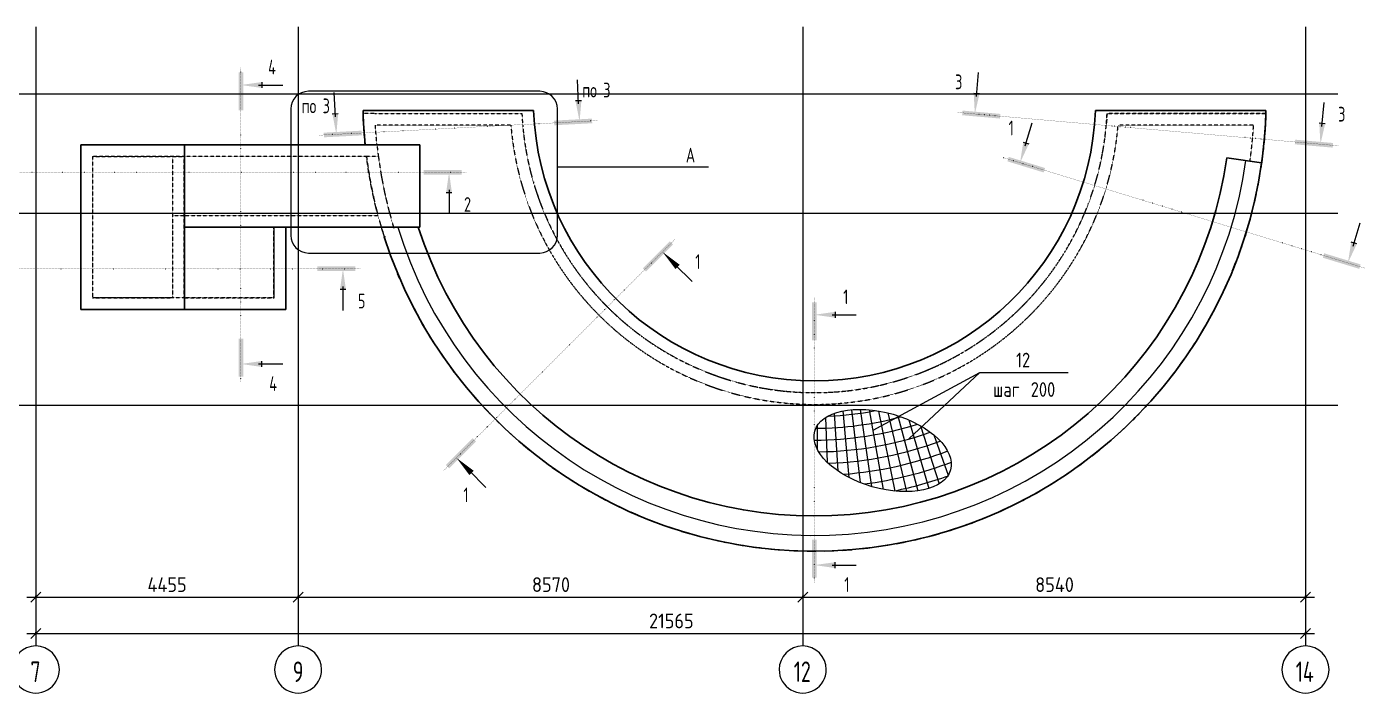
# Model space of a CAD drawing. Header units: millimetres. Extents: x 3129 to 68868, y -1586 to 12682.
# Drawn here: x 14740 to 37587, y 1343 to 12682 of the extents above; entities that cross this region are included whole.
import ezdxf

# ---------------------------------------------------------------- set-up
doc = ezdxf.new("R2010")
doc.units = ezdxf.units.MM
for name, pattern in [('01 Штриховая _4 мм_', [6, 3.5, -2.5]), ('02 Штрихпунктирная _20 мм_', [25, 20, -2.5, 0, -2.5]), ('04 Пунктир 10мм', [10, 0, -10])]:
    doc.linetypes.add(name, pattern=pattern)
for name, color, linetype, lineweight in [('AA_Dim', 7, 'Continuous', 9), ('AA_Dim-100', 7, 'Continuous', 9), ('AA_Linii', 7, 'Continuous', 9), ('AA_Razrez', 7, 'Continuous', 9), ('AA_Vinoska', 7, 'Continuous', 9), ('AF_Perekritie', 7, 'Continuous', 18), ('AF_Perekritie_Опалубка', 253, 'Continuous', 20), ('AF_Stena', 7, '01 Штриховая _4 мм_', 18), ('AF_Stena_Арматура', 253, 'Continuous', 18), ('AF_Stena_Опалубка', 253, 'Continuous', 18), ('Gen_Fragment', 7, 'Continuous', 9), ('Армирование по площади несущей конструкции', 7, '01 Штриховая _4 мм_', 9), ('Оси', 7, 'Continuous', 9)]:
    doc.layers.add(name, color=color, linetype=linetype, lineweight=lineweight)
doc.styles.add('GOST Common_1', font='GOST_Common.ttf', dxfattribs={"width": 0.85, "height": 250})
doc.styles.add('ISOCPEUR_3', font='isocpeur.TTF', dxfattribs={"width": 0.7, "height": 350})
doc.styles.add('ISOCPEUR_4', font='isocpeur.TTF', dxfattribs={"width": 0.7, "height": 250})
doc.styles.add('ISOCPEUR_5', font='isocpeur.TTF', dxfattribs={"width": 0.9, "height": 250})
doc.dimstyles.new('05_Округл_5мм__прозр_', dxfattribs={"dimscale": 304.8, "dimtxt": 250.688742, "dimasz": 0.557743, "dimexe": 0.492126, "dimexo": 0.328084, "dimgap": 0.032808, "dimtad": 1, "dimdec": 0, "dimrnd": 5, "dimdsep": 46, "dimtxsty": 'ISOCPEUR_5', "dimblk1": 'OBLIQUE', "dimblk2": 'OBLIQUE', "dimsah": 1, "dimcen": 0.09, "dimdle": 0.492126, "dimazin": 0, "dimtfac": 1, "dimtdec": 4, "dimtix": 1, "dimtmove": 0, "dimatfit": 3, "dimfxl": 1, "dimtvp": 1, "dimtolj": 1, "dimtzin": 0, "dimlwd": 18, "dimlwe": 18, "dimarcsym": 2})

# ---------------------------------------------------------------- blocks, each defined once
blk = doc.blocks.new('Засыпка - Засыпка-3699984-Схема армирования входной группы в осях 7-14_ А-В')
at = {"layer": 'AF_Perekritie', "lineweight": 30}
for p, q in [((30075, 9279), (31595, 9279)), ((30075, 8079), (30075, 9279))]:
    blk.add_line(p, q, dxfattribs=at)
at = {"layer": 'AF_Perekritie', "linetype": '01 Штриховая _4 мм_'}
for p, q in [((31595, 9279), (31595, 8079)), ((31595, 8079), (30075, 8079))]:
    blk.add_line(p, q, dxfattribs=at)
blk = doc.blocks.new('Засыпка 2 - Засыпка 2-3700114-Схема армирования входной группы в осях 7-14_ А-В')
at = {"layer": 'AF_Perekritie', "linetype": '01 Штриховая _4 мм_'}
for p, q in [((28515, 10479), (29875, 10479)), ((28515, 10479), (28515, 8079)), ((29875, 8079), (29875, 10479)), ((29875, 8079), (28515, 8079))]:
    blk.add_line(p, q, dxfattribs=at)
blk = doc.blocks.new('Перекрытия 1 - Перекрытия 1-3747042-Схема армирования входной группы в осях 7-14_ А-В')
at = {"layer": 'AF_Perekritie', "lineweight": 30}
for q in [(31595, 9279), (30075, 8079)]:
    blk.add_line((30075, 9279), q, dxfattribs=at)
at = {"layer": 'AF_Perekritie', "linetype": '01 Штриховая _4 мм_'}
for q in [(31595, 9279), (30075, 8079)]:
    blk.add_line((31595, 8079), q, dxfattribs=at)
blk = doc.blocks.new('Перекрытия 2 - Перекрытия 2-3747738-Схема армирования входной группы в осях 7-14_ А-В')
at = {"layer": 'AF_Perekritie', "linetype": '01 Штриховая _4 мм_'}
for p, q in [((28515, 10479), (30069, 10479)), ((28515, 10479), (28515, 8079)), ((30069, 8079), (30069, 10479)), ((30069, 8079), (28515, 8079))]:
    blk.add_line(p, q, dxfattribs=at)
blk = doc.blocks.new('Ось сетки - d_4мм-2765513-Схема армирования входной группы в осях 7-14_ А-В')
at = {"layer": 'Оси'}
for start, end in [(360, 180), (360, 180), (180, 360), (180, 360)]:
    blk.add_arc((0, 0), 4, start, end, dxfattribs=at)
blk = doc.blocks.new('010_Текст с выноской - Текст 2 строки-4064857-Схема армирования входной группы в осях 7-14_ А-В')
at = {"layer": 'AA_Vinoska'}
blk.add_line((-7.5, 0), (7.5, 0), dxfattribs=at)
blk = doc.blocks.new('Разрез - Номер узла_ сзади-394133-Схема армирования входной группы в осях 7-14_ А-В')
at = {"layer": 'AA_Razrez'}
for points in [[(7.33, 0.4), (7.33, -0.39), (0.87, -0.39), (0.87, 0.4)], [(3.5, -3.53), (2.5, -3.53), (3, 0)]]:
    blk.add_hatch(color=256, dxfattribs=at).paths.add_polyline_path(points)
for p, q in [((2.5, -3.53), (3.5, -3.53)), ((3, -3), (3, -7.1))]:
    blk.add_line(p, q, dxfattribs=at)
blk = doc.blocks.new('Разрез - Номер узла_ спереди-394134-Схема армирования входной группы в осях 7-14_ А-В')
at = {"layer": 'AA_Razrez'}
for points in [[(7.33, 0.4), (7.33, -0.39), (0.87, -0.39), (0.87, 0.4)], [(3.5, -3.53), (2.5, -3.53), (3, 0)]]:
    blk.add_hatch(color=256, dxfattribs=at).paths.add_polyline_path(points)
for p, q in [((2.5, -3.53), (3.5, -3.53)), ((3, -3), (3, -7.1))]:
    blk.add_line(p, q, dxfattribs=at)
blk = doc.blocks.new('DIMBLOCK29-Схема армирования входной группы в осях 7-14_ А-В')
at = {"layer": 'AA_Dim-100', "lineweight": 18}
for p, q in [((14742, 2992), (19347, 2992)), ((14892, 3013), (14892, 2842)), ((14892, 2992), (14892, 3013)), ((19347, 3013), (19347, 2842)), ((19347, 2992), (19347, 3013))]:
    blk.add_line(p, q, dxfattribs=at)
at = {"layer": 'AA_Dim-100', "lineweight": 30}
for p, q in [((14892, 2992), (14807, 2907)), ((14892, 2992), (14977, 3077)), ((19347, 2992), (19262, 2907)), ((19347, 2992), (19432, 3077))]:
    blk.add_line(p, q, dxfattribs=at)
at = {"layer": 'AA_Dim-100', "color": 0, "lineweight": 18, "insert": (16788, 3328), "char_height": 250, "width": 794.64, "attachment_point": 1, "line_spacing_factor": 1.135194, "style": 'ISOCPEUR_5'}
blk.add_mtext('4455', dxfattribs=at)
blk = doc.blocks.new('_Oblique')
at = {"color": 0, "linetype": 'ByBlock', "lineweight": -2}
blk.add_line((-0.5, -0.5), (0.5, 0.5), dxfattribs=at)
blk = doc.blocks.new('DIMBLOCK30-Схема армирования входной группы в осях 7-14_ А-В')
at = {"layer": 'AA_Dim-100', "lineweight": 30}
for p, q in [((19347, 2992), (19262, 2907)), ((19347, 2992), (19432, 3077)), ((27917, 2992), (27832, 2907)), ((27917, 2992), (28002, 3077))]:
    blk.add_line(p, q, dxfattribs=at)
at = {"layer": 'AA_Dim-100', "lineweight": 18}
for p, q in [((19347, 3013), (19347, 2842)), ((19347, 2992), (19347, 3013)), ((19347, 2992), (27917, 2992)), ((27917, 3013), (27917, 2842)), ((27917, 2992), (27917, 3013))]:
    blk.add_line(p, q, dxfattribs=at)
at = {"layer": 'AA_Dim-100', "color": 0, "lineweight": 18, "insert": (23319, 3328), "char_height": 250, "width": 749.23, "attachment_point": 1, "line_spacing_factor": 1.135194, "style": 'ISOCPEUR_5'}
blk.add_mtext('8570', dxfattribs=at)
blk = doc.blocks.new('DIMBLOCK31-Схема армирования входной группы в осях 7-14_ А-В')
at = {"layer": 'AA_Dim-100', "lineweight": 30}
for p, q in [((27917, 2992), (27832, 2907)), ((27917, 2992), (28002, 3077)), ((36457, 2992), (36372, 2907)), ((36457, 2992), (36542, 3077))]:
    blk.add_line(p, q, dxfattribs=at)
at = {"layer": 'AA_Dim-100', "lineweight": 18}
for p, q in [((27917, 3013), (27917, 2842)), ((27917, 2992), (27917, 3013)), ((27917, 2992), (36607, 2992)), ((36457, 3013), (36457, 2842)), ((36457, 2992), (36457, 3013))]:
    blk.add_line(p, q, dxfattribs=at)
at = {"layer": 'AA_Dim-100', "color": 0, "lineweight": 18, "insert": (31865, 3328), "char_height": 250, "width": 771.93, "attachment_point": 1, "line_spacing_factor": 1.135194, "style": 'ISOCPEUR_5'}
blk.add_mtext('8540', dxfattribs=at)
blk = doc.blocks.new('DIMBLOCK32-Схема армирования входной группы в осях 7-14_ А-В')
at = {"layer": 'AA_Dim-100', "lineweight": 18}
for p, q in [((14742, 2375), (36607, 2375)), ((14892, 2395), (14892, 2225)), ((14892, 2375), (14892, 2395)), ((36457, 2395), (36457, 2225)), ((36457, 2375), (36457, 2395))]:
    blk.add_line(p, q, dxfattribs=at)
at = {"layer": 'AA_Dim-100', "lineweight": 30}
for p, q in [((14892, 2375), (14807, 2290)), ((14892, 2375), (14977, 2460)), ((36457, 2375), (36372, 2290)), ((36457, 2375), (36542, 2460))]:
    blk.add_line(p, q, dxfattribs=at)
at = {"layer": 'AA_Dim-100', "color": 0, "lineweight": 18, "insert": (25307, 2711), "char_height": 250, "width": 879.78, "attachment_point": 1, "line_spacing_factor": 1.135194, "style": 'ISOCPEUR_5'}
blk.add_mtext('21565', dxfattribs=at)
blk = doc.blocks.new('План несущих конструкций - Номер узла 6мм-393529-Схема армирования входной группы в осях 7-14_ А-В')
at = {"layer": 'Gen_Fragment'}
blk.add_line((-2.95, 0), (3.05, 0), dxfattribs=at)

msp = doc.modelspace()

# ---------------------------------------------------------------- linework, layer by layer
at = {"layer": 'AA_Linii', "lineweight": 18}
for p, q in [((28744.3, 6175.3), (28891.9, 4937.6)), ((28893.1, 6181.2), (29086.6, 4870.8)), ((29045.1, 6174), (29283.3, 4822.8)), ((28305, 6043.5), (28331.5, 5283.9)), ((28451.6, 6114.4), (28513.1, 5136.4)), ((28597.5, 6154.6), (28700.4, 5024.7)), ((29202.3, 6150.5), (29480.9, 4793.6)), ((29364.1, 6120.9), (29677.6, 4784.3)), ((29534.8, 6072), (29871.5, 4797.6)), ((29716.7, 6003), (30059.5, 4838.4)), ((28159.5, 5900.9), (28159.5, 5511.5)), ((29915.2, 5904.2), (30235.9, 4917.1)), ((30143.6, 5747.5), (30387.5, 5062.3))]:
    msp.add_line(p, q, dxfattribs=at)
for radius, start, end in [(7400, 196.97656, 352.00007), (5580, 270.25664, 285.17621), (5380, 272.51758, 281.05105), (5780, 270.00002, 287.61938), (5980, 270.76464, 289.16832), (6180, 272.25389, 290.2213), (6380, 274.43323, 290.70699), (6580, 277.36624, 290.70699), (6780, 281.60001, 289.60002)]:
    msp.add_arc((28116.5, 11440), radius, start, end, dxfattribs=at)
at = {"layer": 'AA_Linii'}
msp.add_ellipse((29274.2, 5482.7), major_axis=(-1153.5, 330.8), ratio=0.5333333, dxfattribs=at)
at = {"layer": 'AA_Razrez', "linetype": '04 Пунктир 10мм'}
for p, q in [((18375, 6653), (18375, 11994.2)), ((37007.9, 10662.1), (30540.6, 11227.9)), ((24426.2, 11088.5), (19696.4, 10840.6)), ((37462.7, 8582.6), (31320.6, 10460.4)), ((12312.1, 10212), (22209.9, 10212)), ((21823.1, 5146.5), (25747.4, 9070.8)), ((12643, 8570.5), (20408.2, 8570.5)), ((28116.5, 3235.1), (28116.5, 8089.5))]:
    msp.add_line(p, q, dxfattribs=at)
at = {"layer": 'AA_Vinoska'}
for p in [(29110.4, 5825.8), (29717.2, 5681.2)]:
    msp.add_line(p, (30923.4, 6805.9), dxfattribs=at)
at = {"layer": 'AF_Perekritie', "linetype": '01 Штриховая _4 мм_'}
for p, q in [((20650.9, 11210), (20450.8, 11210)), ((20650.9, 11210), (23147.6, 11210)), ((35782.3, 11210), (33085.4, 11210)), ((20458.8, 11020.6), (20452.6, 11155.1)), ((35778, 11095.1), (35769.1, 10935.1)), ((20473.5, 10807.4), (20468, 10876.8)), ((35755.9, 10764.1), (35743.5, 10636.2)), ((15658.2, 10679.3), (15658.2, 7879.3)), ((35722.2, 10454.6), (35711.1, 10372.7))]:
    msp.add_line(p, q, dxfattribs=at)
at = {"layer": 'AF_Perekritie', "linetype": '01 Штриховая _4 мм_', "flags": 128}
for points in [[(33085.4, 11210), (33079.8, 11109.9), (33072.1, 11010)], [(20507.7, 10479.3), (20542.4, 10236.4), (20584.8, 9994.7), (20634.9, 9754.4), (20692.6, 9515.9), (20758, 9279.3)]]:
    msp.add_lwpolyline(points, dxfattribs=at)
at = {"layer": 'AF_Perekritie', "linetype": '01 Штриховая _4 мм_'}
for radius, start, end in [(4974.2, 182.65022, 185.24128), (4974.2, 354.75872, 357.31147), (7669.2, 356.19678, 358.28144), (7669.2, 182.03171, 183.40124), (7669.2, 183.91337, 185.66696), (4974.2, 186.55946, 188.06811), (4974.2, 351.93188, 353.44053), (7669.2, 353.76544, 355.69768), (4974.2, 189.39586, 190.89506), (4974.2, 349.10494, 350.60414), (7669.2, 352.00043, 353.63055), (4974.2, 192.23009, 193.72207), (4974.2, 346.27793, 347.76991), (4974.2, 195.0628, 196.54915), (4974.2, 343.45085, 344.93719), (4974.2, 197.8944, 199.37631), (4974.2, 340.62369, 342.1056), (4974.2, 200.72514, 202.20356), (4974.2, 337.79644, 339.27486), (4974.2, 203.5552, 205.03091), (4974.2, 334.96908, 336.4448), (7669.2, 196.36363, 197.65608), (4974.2, 206.38473, 207.85839), (4974.2, 332.14161, 333.61527), (4974.2, 209.21382, 210.68599), (4974.2, 329.31401, 330.78618), (4974.2, 212.04255, 213.51375), (4974.2, 326.48625, 327.95745), (4974.2, 214.87098, 216.34169), (4974.2, 323.65831, 325.12902), (4974.2, 217.69916, 219.16983), (4974.2, 320.83017, 322.30084), (4974.2, 220.52713, 221.99822), (4974.2, 223.35491, 224.82689), (4974.2, 315.17311, 316.64508), (4974.2, 318.00178, 319.47287), (4974.2, 226.18254, 227.65591), (4974.2, 312.34409, 313.81746), (4974.2, 229.01003, 230.48535), (4974.2, 309.51464, 310.98997), (4974.2, 231.8374, 233.31532), (4974.2, 234.66467, 236.14592), (4974.2, 303.85408, 305.33533), (4974.2, 306.68468, 308.16259), (4974.2, 237.49184, 238.97735), (4974.2, 240.31893, 241.80986), (4974.2, 298.19014, 299.68107), (4974.2, 301.02265, 302.50816), (4974.2, 243.14595, 244.64379), (4974.2, 245.97289, 247.47968), (4974.2, 292.52032, 294.02711), (4974.2, 295.35621, 296.85405), (4974.2, 248.79978, 250.31837), (4974.2, 251.62661, 253.16127), (4974.2, 254.4534, 256.0109), (4974.2, 283.98909, 285.5466), (4974.2, 286.83872, 288.37338), (4974.2, 289.68163, 291.20022), (4974.2, 257.28014, 258.87231), (4974.2, 260.10684, 261.75727), (4974.2, 262.9335, 264.7011), (4974.2, 265.76012, 267.88045), (4974.2, 268.58671, 271.41328), (4974.2, 272.11957, 274.23988), (4974.2, 275.2989, 277.0665), (4974.2, 278.24273, 279.89316), (4974.2, 281.12769, 282.71986)]:
    msp.add_arc((28116.5, 11440), radius, start, end, dxfattribs=at)
at = {"layer": 'AF_Perekritie_Опалубка', "lineweight": 30}
for p, q in [((23345.7, 11260), (20449.4, 11260)), ((35783.6, 11260), (32887.4, 11260)), ((20452.6, 11155.2), (20451.4, 11191.3)), ((35773.7, 11010), (35772.2, 10983.8)), ((20477.5, 10760.3), (20473.5, 10807.3)), ((17416.5, 10679.3), (15656.5, 10679.3)), ((15656.5, 10679.3), (15656.5, 7879.3)), ((15658.2, 10679.3), (20443.2, 10679.3)), ((17416.5, 7879.3), (17416.5, 10679.3)), ((21415.3, 10679.3), (17416.5, 10679.3)), ((17416.5, 10679.3), (17416.5, 9279.3)), ((20443.2, 10679.3), (20485.1, 10679.3)), ((20485.1, 10679.3), (21415.3, 10679.3)), ((21415.3, 10679.3), (21415.3, 9279.3)), ((21415.3, 9279.3), (21415.3, 10679.3)), ((35117, 10456.2), (35711.1, 10372.7)), ((17416.5, 9279.3), (21415.3, 9279.3)), ((19136.5, 9279.3), (17416.5, 9279.3)), ((17416.5, 9279.3), (17416.5, 7879.3)), ((19136.5, 7879.3), (19136.5, 9279.3)), ((19136.5, 7879.3), (19136.5, 9279.3)), ((19136.5, 9279.3), (20758, 9279.3)), ((21385.6, 9279.3), (20758, 9279.3)), ((21415.3, 9279.3), (21385.6, 9279.3)), ((15656.5, 7879.3), (17416.5, 7879.3)), ((15678.2, 7879.3), (15658.2, 7879.3)), ((15856.5, 7879.3), (15678.2, 7879.3)), ((15856.5, 7879.3), (19136.5, 7879.3)), ((17416.5, 7879.3), (19136.5, 7879.3)), ((28116.5, 3770.8), (27992.9, 3771.8)), ((28141, 3770.8), (28116.5, 3770.8))]:
    msp.add_line(p, q, dxfattribs=at)
at = {"layer": 'AF_Perekritie_Опалубка', "lineweight": 30, "flags": 128}
for points in [[(35783.6, 11257.2), (35783, 11235), (35782.3, 11210)], [(20462.1, 10964.5), (20460.8, 10984.9), (20458.8, 11020.6)], [(20485.1, 10679.3), (20481.2, 10719.8), (20477.5, 10760.3)], [(35767.8, 10915.1), (35758.7, 10797), (35751.3, 10713.6)], [(35769.1, 10935), (35767.2, 10907.4), (35767.1, 10905.3)], [(35743.3, 10633.8), (35737.9, 10584.5), (35712.4, 10381.7)], [(35743.5, 10636.1), (35740.2, 10605.6), (35739.6, 10600.3)], [(35711.1, 10372.7), (35701.3, 10305.2), (35700, 10296.5)], [(35676.4, 10149.5), (35650.6, 10006.5), (35648.3, 9994.6)], [(35618.6, 9847.5), (35588.1, 9710), (35584.6, 9695)], [(35548.8, 9548.5), (35513.9, 9416.3), (35509, 9398.2)], [(35467.2, 9252.7), (35428.2, 9125.7), (35421.5, 9104.7)], [(35373.9, 8960.6), (35331.1, 8838.7), (35322.5, 8814.9)], [(20955.2, 8695.5), (20955.1, 8695.9), (20938.8, 8738.9)], [(21071.5, 8409.5), (21071, 8410.5), (21036.8, 8491.5)], [(35269, 8672.5), (35222.7, 8555.7), (35211.9, 8529.2)], [(21199.2, 8128.3), (21198.4, 8130.1), (21153.5, 8225.5)], [(35152.7, 8388.9), (35103.3, 8277.3), (35090, 8248.2)], [(35025.2, 8110.2), (34972.9, 8003.8), (34957, 7972.3)], [(21338.1, 7852.5), (21336.8, 7855), (21283.9, 7956.9)], [(34886.6, 7836.9), (34831.8, 7735.7), (34813.1, 7701.9)], [(21488, 7582.6), (21486.2, 7585.7), (21426.5, 7690.3)], [(34737.3, 7569.3), (34680.3, 7473.4), (34658.5, 7437.5)], [(21648.7, 7318.9), (21646.4, 7322.5), (21580.5, 7427.8)], [(21819.8, 7061.9), (21816.9, 7066.1), (21745.5, 7170.7)], [(34577.4, 7307.9), (34518.5, 7217.2), (34493.4, 7179.5)], [(22001.2, 6811.9), (21997.6, 6816.7), (21921.1, 6919.7)], [(34407.2, 7053.2), (34346.7, 6967.6), (34318.2, 6928.2)], [(22192.4, 6569.5), (22188.2, 6574.7), (22106.8, 6675.5)], [(34227, 6805.4), (34165.2, 6725.1), (34133.1, 6684.2)], [(22393.3, 6335), (22388.3, 6340.6), (22302.5, 6438.7)], [(34037, 6565.1), (33974.2, 6489.8), (33938.4, 6447.7)], [(22603.4, 6108.7), (22597.7, 6114.7), (22507.6, 6209.6)], [(33837.6, 6332.5), (33774.1, 6262.3), (33734.4, 6219.2)], [(22822.5, 5891.1), (22815.9, 5897.4), (22721.9, 5988.9)], [(33629.1, 6108.1), (33565.2, 6042.9), (33521.4, 5999.1)], [(23050.2, 5682.5), (23042.7, 5689.1), (22945, 5776.8)], [(33411.7, 5892.2), (33347.8, 5831.9), (33299.9, 5787.6)], [(23286.1, 5483.2), (23277.7, 5490), (23176.6, 5573.7)], [(32952.1, 5487.3), (32888.8, 5436.5), (32832.2, 5392)], [(33186, 5685.2), (33122.2, 5629.7), (33070, 5585.1)], [(23529.8, 5293.6), (23520.6, 5300.5), (23416.2, 5380)], [(32710.5, 5299), (32648, 5252.7), (32587, 5208.5)], [(23780.9, 5113.9), (23770.8, 5120.9), (23663.4, 5196.1)], [(32461.6, 5120.4), (32400, 5078.5), (32334.5, 5034.9)], [(24039.1, 4944.5), (24028, 4951.5), (23917.9, 5022.2)], [(24303.9, 4785.6), (24291.8, 4792.6), (24179.2, 4858.6)], [(32205.8, 4952), (32145.4, 4914.3), (32075.4, 4871.6)], [(24574.8, 4637.6), (24561.8, 4644.4), (24447, 4705.7)], [(31675, 4646.3), (31617.8, 4616.6), (31538.6, 4576.6)], [(31943.4, 4793.8), (31884.5, 4760.3), (31809.9, 4718.7)], [(24851.5, 4500.5), (24837.5, 4507.1), (24720.7, 4563.6)], [(25133.5, 4374.7), (25118.5, 4381), (24999.9, 4432.6)], [(31121.5, 4384), (31068.3, 4361.6), (30979.9, 4325.4)], [(31400.9, 4509.6), (31345.5, 4483.7), (31261.7, 4445.4)], [(25420.4, 4260.3), (25404.4, 4266.4), (25284.2, 4312.9)], [(25711.6, 4157.6), (25694.6, 4163.3), (25573.2, 4204.8)], [(30548.9, 4166.7), (30500.3, 4150.7), (30402.9, 4119.5)], [(30837.4, 4269.6), (30786.4, 4250.5), (30693.5, 4216.7)], [(26006.7, 4066.7), (25988.7, 4071.9), (25866.2, 4108.4)], [(26305.2, 3987.8), (26286.3, 3992.4), (26162.9, 4023.8)], [(26606.7, 3920.9), (26586.8, 3924.9), (26462.8, 3951.2)], [(26910.6, 3866.2), (26889.8, 3869.5), (26765.4, 3890.7)], [(29662, 3928.1), (29621.7, 3919.9), (29511.2, 3898.7)], [(29960.7, 3995.8), (29917.5, 3985.3), (29811.3, 3960.4)], [(30256.5, 4075.4), (30210.6, 4062.2), (30108.7, 4034.1)], [(27216.4, 3823.8), (27194.7, 3826.4), (27070.2, 3842.5)], [(27523.8, 3793.7), (27501.2, 3795.5), (27376.7, 3806.6)], [(27832, 3776.1), (27808.6, 3777), (27684.4, 3783)], [(28447.2, 3777.9), (28419.5, 3776.8), (28293, 3772.8)], [(28752.9, 3797.2), (28721.9, 3794.7), (28599.3, 3786)], [(29057.6, 3828.7), (29023.4, 3824.6), (28904.7, 3811.4)], [(29360.8, 3872.4), (29323.5, 3866.4), (29208.8, 3849)]]:
    msp.add_lwpolyline(points, dxfattribs=at)
at = {"layer": 'AF_Perekritie_Опалубка', "lineweight": 30}
for radius, start, end in [(7669.2, 181.34488, 185.6922), (7669.2, 181.71856, 182.03134), (4774.2, 182.16071, 357.83929), (7669.2, 352, 358.65512), (7669.2, 183.40161, 183.913), (7669.2, 355.69805, 356.19641), (7669.2, 353.63092, 353.76507), (7669.2, 197.65643, 352.00006), (7069.2, 197.79694, 352)]:
    msp.add_arc((28116.5, 11440), radius, start, end, dxfattribs=at)
at = {"layer": 'AF_Stena'}
for p, q in [((20650.9, 11210), (20450.8, 11210)), ((20650.9, 11210), (23147.6, 11210)), ((33085.4, 11210), (35782.3, 11210)), ((22960.2, 11010), (20659.7, 11010)), ((35573.4, 11010), (33272.8, 11010)), ((17416.5, 10479.3), (15856.5, 10479.3)), ((15856.5, 10479.3), (15856.5, 8079.3)), ((20507.7, 10479.3), (17416.5, 10479.3)), ((20709.4, 10479.3), (20507.7, 10479.3)), ((17216.5, 9479.3), (17421.5, 9479.3)), ((17216.5, 9279.3), (17216.5, 9479.3)), ((17421.5, 9479.3), (20702.2, 9479.3)), ((17421.5, 9279.3), (17421.5, 9479.3)), ((17216.5, 8079.3), (17216.5, 9279.3)), ((18936.5, 8079.3), (18936.5, 9279.3)), ((18940.2, 8079.3), (18940.2, 9279.3)), ((15856.5, 8079.3), (17216.5, 8079.3)), ((17416.5, 8079.3), (18940.2, 8079.3)), ((18936.5, 8079.3), (18940.2, 8079.3))]:
    msp.add_line(p, q, dxfattribs=at)
at = {"layer": 'AF_Stena', "flags": 128}
for points in [[(20686.2, 10679.3), (20671.1, 10844.5), (20659.7, 11010)], [(20702.2, 9479.3), (20641.1, 9726.8), (20588.3, 9976.1), (20543.9, 10227), (20507.7, 10479.3)], [(20709.4, 10479.3), (20755.1, 10175.6), (20813.3, 9874), (20883.9, 9575.1), (20966.7, 9279.3)]]:
    msp.add_lwpolyline(points, dxfattribs=at)
at = {"layer": 'AF_Stena'}
for radius, start, end in [(4974.2, 182.65022, 184.95917), (4974.2, 355.04083, 357.34978), (7669.2, 182.03171, 183.40124), (5174.2, 184.76703, 355.23297), (4974.2, 184.95917, 355.04083), (7469.2, 352, 356.69968), (7669.2, 356.10789, 356.57599), (7669.2, 183.91337, 185.6922), (7469.2, 185.84514, 187.38966), (7669.2, 353.98284, 354.54204), (7469.2, 189.61802, 190.28138), (7469.2, 191.84163, 192.65235), (7469.2, 194.07402, 194.92836), (7469.2, 196.32322, 196.81692)]:
    msp.add_arc((28116.5, 11440), radius, start, end, dxfattribs=at)
at = {"layer": 'AF_Stena_Арматура'}
for p, q in [((20485.1, 10679.3), (20686.2, 10679.3)), ((35513.1, 10400.5), (35711.1, 10372.7)), ((20966.7, 9279.3), (20758, 9279.3)), ((20808.6, 9113.9), (20828.4, 9120.2))]:
    msp.add_line(p, q, dxfattribs=at)
for radius, start, end in [(7669.2, 181.71856, 182.03134), (7669.2, 183.40161, 183.913), (7669.2, 356.57636, 356.78583), (7669.2, 354.54241, 356.10752), (7669.2, 352, 353.98247), (7669.2, 196.36363, 197.65644), (7469.2, 196.81463, 196.93498), (7469.2, 196.8173, 196.93739)]:
    msp.add_arc((28116.5, 11440), radius, start, end, dxfattribs=at)
at = {"layer": 'AF_Stena_Опалубка'}
for p, q in [((15658.2, 10679.3), (15656.5, 10679.3)), ((15656.5, 10679.3), (15656.5, 10479.3)), ((15656.5, 10479.3), (15656.5, 7879.3)), ((17421.5, 9279.3), (17416.5, 9279.3)), ((17416.5, 9279.3), (17416.5, 8079.3)), ((20758, 9279.3), (17421.5, 9279.3)), ((18940.2, 9279.3), (18936.5, 9279.3)), ((19136.5, 8079.3), (19136.5, 9279.3)), ((19136.5, 8079.3), (19136.5, 7879.3)), ((15658.2, 7879.3), (15656.5, 7879.3)), ((15856.5, 7879.3), (19136.5, 7879.3))]:
    msp.add_line(p, q, dxfattribs=at)
msp.add_arc((28116.5, 11440), 7669.2, 356.78583, 358.28144, dxfattribs=at)
at = {"layer": 'Gen_Fragment'}
for p, q in [((23451, 11586.9), (19521.4, 11586.9)), ((19221.4, 11286.9), (19221.4, 9139)), ((23751, 9139), (23751, 11286.9)), ((23751, 10302.3), (25712.4, 10302.3)), ((19521.4, 8839), (23451, 8839))]:
    msp.add_line(p, q, dxfattribs=at)
for centre, start, end in [((19521.4, 11286.9), 90, 180), ((23451, 11286.9), 0, 90), ((19521.4, 9139), 180, 270), ((23451, 9139), 270, 0)]:
    msp.add_arc(centre, 300, start, end, dxfattribs=at)
at = {"layer": 'Армирование по площади несущей конструкции', "lineweight": 18}
for p, q in [((21415.3, 10679.3), (15658.2, 10679.3)), ((20589.4, 10679.3), (15708.2, 10679.3)), ((19096.5, 9279.3), (21415.3, 9279.3)), ((19136.5, 9279.3), (20589.4, 9279.3)), ((19136.5, 7879.3), (19136.5, 9279.3)), ((15658.2, 7879.3), (15856.5, 7879.3)), ((15708.2, 7879.3), (15856.5, 7879.3)), ((15856.5, 7879.3), (19096.5, 7879.3)), ((15856.5, 7879.3), (19136.5, 7879.3))]:
    msp.add_line(p, q, dxfattribs=at)
at = {"layer": 'Оси'}
for p, q in [((14891.5, 12681.9), (14891.5, 12181.9)), ((19346.5, 12681.9), (19346.5, 12181.9)), ((27916.5, 12681.9), (27916.5, 12181.9)), ((36456.5, 12681.9), (36456.5, 12181.9)), ((37006.5, 11540), (36506.5, 11540)), ((37006.5, 9510), (36506.5, 9510)), ((37006.5, 6250), (36506.5, 6250)), ((14891.5, 2660.5), (14891.5, 2160.5)), ((19346.5, 2660.5), (19346.5, 2160.5)), ((27916.5, 2660.5), (27916.5, 2160.5)), ((36456.5, 2660.5), (36456.5, 2160.5))]:
    msp.add_line(p, q, dxfattribs=at)
at = {"layer": 'Оси', "linetype": '02 Штрихпунктирная _20 мм_'}
for p, q in [((14891.5, 12181.9), (14891.5, 2660.5)), ((19346.5, 12181.9), (19346.5, 2660.5)), ((27916.5, 12181.9), (27916.5, 2660.5)), ((36456.5, 12181.9), (36456.5, 2660.5)), ((36506.5, 11540), (14228.8, 11540)), ((36506.5, 9510), (14228.8, 9510)), ((36506.5, 6250), (14228.8, 6250))]:
    msp.add_line(p, q, dxfattribs=at)

# ---------------------------------------------------------------- block references
at = {"layer": 'AA_Razrez', "extrusion": (0, 0, -1), "xscale": 99.99999999999993, "yscale": 99.99999999999993, "zscale": 99.99999999999993}
for p, rotation in [((-18375, 11994.2), 270.0000000000002), ((-30540.6, 11227.9), 185.0000000000004), ((-19696.4, 10840.6), 177.0000000000003), ((-31320.6, 10460.4), 197.0000167623362), ((-25747.4, 9070.8), 315.0000328287316), ((-28116.5, 8089.5), 270.0000000000002)]:
    msp.add_blockref('Разрез - Номер узла_ сзади-394133-Схема армирования входной группы в осях 7-14_ А-В', p, dxfattribs=dict(at, rotation=rotation))
at = {"layer": 'AA_Razrez', "xscale": 99.99999999999993, "yscale": 99.99999999999993, "zscale": 99.99999999999993}
for p, rotation in [((24426.2, 11088.5), 182.9999999999998), ((37007.9, 10662.1), 174.9999999999998), ((37462.7, 8582.6), 162.999983237664), ((18375, 6653), 90), ((21823.1, 5146.5), 44.99996717126859), ((28116.5, 3235.1), 90)]:
    msp.add_blockref('Разрез - Номер узла_ спереди-394134-Схема армирования входной группы в осях 7-14_ А-В', p, dxfattribs=dict(at, rotation=rotation))
at = {"layer": 'AA_Razrez', "extrusion": (0, 0, -1), "xscale": 99.99999999999993, "yscale": 99.99999999999993, "zscale": 99.99999999999993}
for p in [(-22209.9, 10212), (-20408.2, 8570.5)]:
    msp.add_blockref('Разрез - Номер узла_ сзади-394133-Схема армирования входной группы в осях 7-14_ А-В', p, dxfattribs=at)
at = {"layer": 'AA_Vinoska', "xscale": 100, "yscale": 100, "zscale": 100}
msp.add_blockref('010_Текст с выноской - Текст 2 строки-4064857-Схема армирования входной группы в осях 7-14_ А-В', (31673.4, 6805.9), dxfattribs=at)
at = {"layer": 'AF_Perekritie', "linetype": '01 Штриховая _4 мм_'}
for name in ['Засыпка 2 - Засыпка 2-3700114-Схема армирования входной группы в осях 7-14_ А-В', 'Перекрытия 2 - Перекрытия 2-3747738-Схема армирования входной группы в осях 7-14_ А-В', 'Засыпка - Засыпка-3699984-Схема армирования входной группы в осях 7-14_ А-В', 'Перекрытия 1 - Перекрытия 1-3747042-Схема армирования входной группы в осях 7-14_ А-В']:
    msp.add_blockref(name, (-12658.5, 0), dxfattribs=at)
at = {"layer": 'Gen_Fragment', "xscale": 99.99999999999993, "yscale": 99.99999999999993, "zscale": 99.99999999999993}
msp.add_blockref('План несущих конструкций - Номер узла 6мм-393529-Схема армирования входной группы в осях 7-14_ А-В', (26012.4, 10302.3), dxfattribs=at)
at = {"layer": 'Оси', "xscale": 99.99999999999993, "yscale": 99.99999999999993, "zscale": 99.99999999999993, "rotation": 180}
for p in [(14891.5, 1760.5), (19346.5, 1760.5), (27916.5, 1760.5), (36456.5, 1760.5)]:
    msp.add_blockref('Ось сетки - d_4мм-2765513-Схема армирования входной группы в осях 7-14_ А-В', p, dxfattribs=at)

# ---------------------------------------------------------------- texts
at = {"layer": 'AA_Razrez', "char_height": 250, "attachment_point": 1, "style": 'ISOCPEUR_4'}
for s, insert, width in [('\\fISOCPEUR|b0|i0|c204|p34|;\\W.7;4', (18837.5, 12123.6), 168.354), ('по', (24172.5, 11733.3), 303.038), ('\\fISOCPEUR|b0|i0|c204|p34|;\\W.7; ', (24422.5, 11733.3), 129.072), ('\\fISOCPEUR|b0|i0|c204|p34|;\\W.7;3', (24529, 11733.3), 151.519), ('\\fISOCPEUR|b0|i0|c204|p34|;\\W.7;3', (30504, 11872.6), 151.519), ('\\fISOCPEUR|b0|i0|c204|p34|;\\W.7; ', (19656.8, 11464.4), 129.072), ('\\fISOCPEUR|b0|i0|c204|p34|;\\W.7;3', (19763.3, 11464.4), 151.519), ('по', (19406.8, 11464.4), 303.038), ('\\fISOCPEUR|b0|i0|c204|p34|;\\W.7;3', (37009.8, 11322.7), 151.519), ('\\fISOCPEUR|b0|i0|c204|p34|;\\W.7;1', (31412.6, 11087.6), 106.624), ('\\fISOCPEUR|b0|i0|c204|p34|;\\W.7;2', (22163.7, 9788.8), 151.519), ('\\fISOCPEUR|b0|i0|c204|p34|;\\W.7;1', (26091.6, 8817.2), 106.624), ('\\fISOCPEUR|b0|i0|c204|p34|;\\W.7;5', (20361.9, 8147.3), 151.519), ('\\fISOCPEUR|b0|i0|c204|p34|;\\W.7;1', (28604.2, 8219), 106.624), ('\\fISOCPEUR|b0|i0|c204|p34|;\\W.7;4', (18856.6, 6745.5), 168.354), ('\\fISOCPEUR|b0|i0|c204|p34|;\\W.7;1', (22154.7, 4853.2), 106.624), ('\\fISOCPEUR|b0|i0|c204|p34|;\\W.7;1', (28623.3, 3327.6), 106.624)]:
    msp.add_mtext(s, dxfattribs=dict(at, insert=insert, width=width))
at = {"layer": 'AA_Vinoska', "char_height": 250, "attachment_point": 1, "style": 'GOST Common_1'}
for s, insert, width in [('12', (31539.5, 7144.2), 313.46), (' 200', (31660.2, 6644.2), 640.548), ('шаг', (31148.5, 6644.2), 620.105)]:
    msp.add_mtext(s, dxfattribs=dict(at, insert=insert, width=width))
at = {"layer": 'Gen_Fragment', "insert": (25932, 10627.4), "char_height": 250, "width": 190.802, "attachment_point": 1, "style": 'ISOCPEUR_4'}
msp.add_mtext('\\fISOCPEUR|b0|i0|c204|p34|;\\W.7;А', dxfattribs=at)
at = {"layer": 'Оси', "char_height": 350, "attachment_point": 1, "style": 'ISOCPEUR_3'}
for s, insert, width in [('\\fISOCPEUR|b0|i0|c204|p34|;\\W.7;7', (14801, 1897.7), 207.637), ('\\fISOCPEUR|b0|i0|c204|p34|;\\W.7;9', (19256, 1897.7), 207.637), ('12', (27763.7, 1897.7), 359.156), ('14', (36289.7, 1897.7), 392.827)]:
    msp.add_mtext(s, dxfattribs=dict(at, insert=insert, width=width))

# ---------------------------------------------------------------- dimensions: what is measured, and where the dimension line sits
at = {"layer": 'AA_Dim', "lineweight": 18}
for base, p1, p2, override, picture, middle in [((19346.5, 2992.5), (14891.5, 3112.7), (19346.5, 3112.7), {"dimpost": '<>', "dimfxl": 4455}, 'DIMBLOCK29-Схема армирования входной группы в осях 7-14_ А-В', (17119, 3127.5)), ((27916.5, 2992.5), (19346.5, 3112.7), (27916.5, 3112.7), {"dimpost": '<>', "dimfxl": 8570}, 'DIMBLOCK30-Схема армирования входной группы в осях 7-14_ А-В', (23631.5, 3127.5)), ((36456.5, 2992.5), (27916.5, 3112.7), (36456.5, 3112.7), {"dimpost": '<>', "dimfxl": 8540}, 'DIMBLOCK31-Схема армирования входной группы в осях 7-14_ А-В', (32186.5, 3127.5)), ((36456.5, 2375.1), (14891.5, 2495.3), (36456.5, 2495.3), {"dimpost": '<>', "dimfxl": 21565}, 'DIMBLOCK32-Схема армирования входной группы в осях 7-14_ А-В', (25674, 2510.1))]:
    dim = msp.add_linear_dim(base=base, p1=p1, p2=p2, dimstyle='05_Округл_5мм__прозр_', override=override, dxfattribs=at)
    dim.commit()
    dim.dimension.update_dxf_attribs({"geometry": picture, "text_midpoint": middle})

doc.saveas('drawing.dxf')
